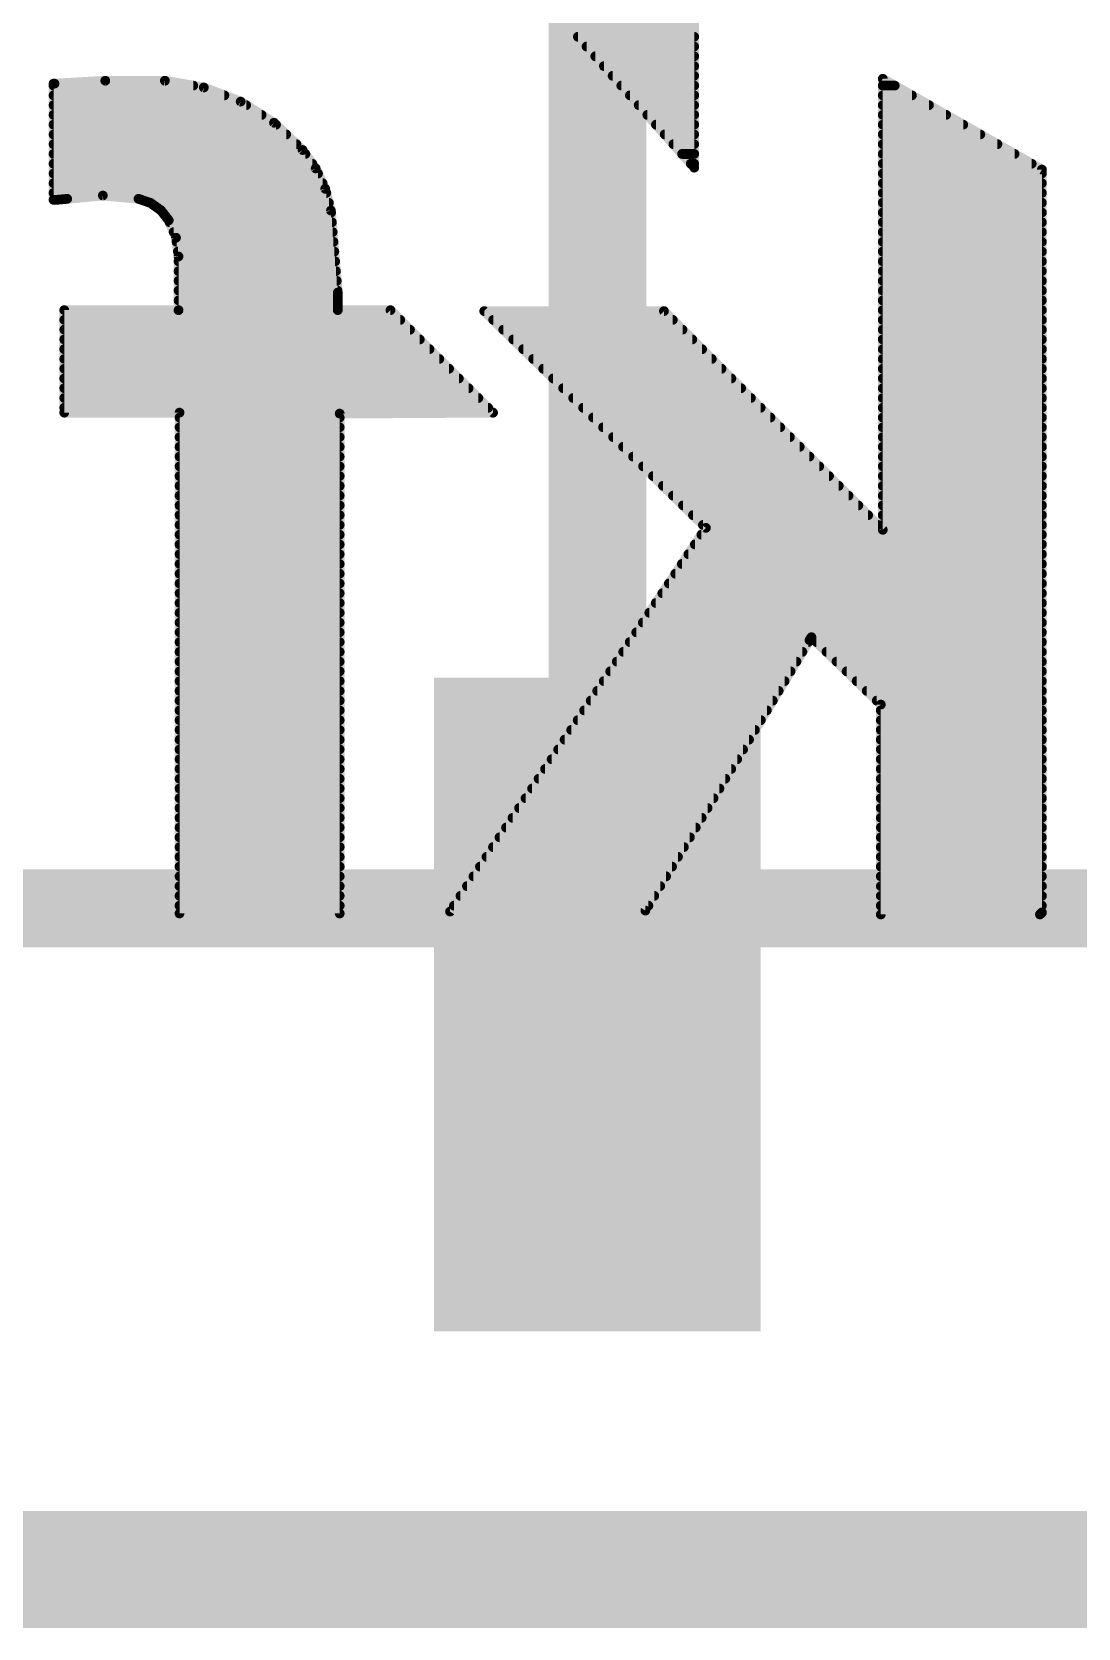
# Model space of a CAD drawing. Extents: x -1.3 to 34.4, y -29.2 to 28.1.
# Drawn here: x 17.61 to 20.33, y -0.152 to 4.001 of the extents above; entities that cross this region are included whole.
import ezdxf

# ---------------------------------------------------------------- set-up
doc = ezdxf.new("R2010")
doc.units = 0
for name, color, linetype in [('1', 12, 'CONTINUOUS'), ('16', 132, 'CONTINUOUS'), ('20', 53, 'CONTINUOUS'), ('22', 40, 'CONTINUOUS'), ('51', 53, 'CONTINUOUS')]:
    doc.layers.add(name, color=color, linetype=linetype)

# ---------------------------------------------------------------- blocks, each defined once
blk = doc.blocks.new('RECT')
blk.add_solid([(-0.5, -0.5), (0.5, -0.5), (-0.5, 0.5), (0.5, 0.5)])

msp = doc.modelspace()

# ---------------------------------------------------------------- linework, layer by layer
at = {"layer": '1'}
for points, const_width in [([(19.08, 5.11), (19.08, 1.47)], 0.254), ([(27.94, 0), (0, 0)], 0.3048)]:
    msp.add_lwpolyline(points, dxfattribs=dict(at, const_width=const_width))
at = {"layer": '1', "const_width": 0.127}
msp.add_lwpolyline([(19.0165, 1.47, 1), (19.1435, 1.47)], format="xyb", dxfattribs=at)
at = {"layer": '16', "const_width": 0.3048}
msp.add_lwpolyline([(27.94, 0), (0, 0)], dxfattribs=at)
at = {"layer": '20', "const_width": 0.2032}
msp.add_lwpolyline([(0, 0), (34.29, 0)], dxfattribs=at)
at = {"layer": '22', "const_width": 0.0254}
for points in [[(19.3319, 5.1638), (19.3319, 3.6474)], [(19.3319, 3.6474), (18.8443, 4.1961)], [(19.0068, 4.0132), (19.3319, 4.0132)], [(19.0294, 3.9878), (19.3319, 3.9878)], [(19.052, 3.9624), (19.3319, 3.9624)], [(19.0746, 3.937), (19.3319, 3.937)], [(19.0971, 3.9116), (19.3319, 3.9116)], [(17.6682, 3.8659), (17.6657, 3.8659)], [(17.6657, 3.8659), (17.6657, 3.5636)], [(17.6657, 3.8608), (18.029, 3.8608)], [(17.8003, 3.8735), (17.6682, 3.8659)], [(17.9553, 3.8735), (17.8003, 3.8735)], [(18.0565, 3.8561), (17.9553, 3.8735)], [(18.1524, 3.8191), (18.0565, 3.8561)], [(19.1197, 3.8862), (19.3319, 3.8862)], [(19.1423, 3.8608), (19.3319, 3.8608)], [(20.2362, 3.6424), (19.8222, 3.8786)], [(19.8222, 3.8786), (19.8222, 2.7051)], [(19.8222, 3.8608), (19.8534, 3.8608)], [(17.6657, 3.8354), (18.1101, 3.8354)], [(17.6657, 3.81), (18.1668, 3.81)], [(18.2391, 3.7641), (18.1524, 3.8191)], [(19.1648, 3.8354), (19.3319, 3.8354)], [(19.1874, 3.81), (19.3319, 3.81)], [(19.8222, 3.8354), (19.8979, 3.8354)], [(19.8222, 3.81), (19.9424, 3.81)], [(17.6657, 3.7846), (18.2068, 3.7846)], [(19.21, 3.7846), (19.3319, 3.7846)], [(19.8222, 3.7846), (19.987, 3.7846)], [(17.6657, 3.7592), (18.2443, 3.7592)], [(17.6657, 3.7338), (18.2709, 3.7338)], [(18.3134, 3.6932), (18.2391, 3.7641)], [(19.2325, 3.7592), (19.3319, 3.7592)], [(19.2551, 3.7338), (19.3319, 3.7338)], [(19.8222, 3.7592), (20.0315, 3.7592)], [(19.8222, 3.7338), (20.076, 3.7338)], [(17.6657, 3.7084), (18.2975, 3.7084)], [(18.3474, 3.6455), (18.3134, 3.6932)], [(19.2777, 3.7084), (19.3319, 3.7084)], [(19.8222, 3.7084), (20.1205, 3.7084)], [(17.6657, 3.683), (18.3207, 3.683)], [(17.6657, 3.6576), (18.3388, 3.6576)], [(18.3723, 3.5924), (18.3474, 3.6455)], [(19.3003, 3.683), (19.3319, 3.683)], [(19.3228, 3.6576), (19.3319, 3.6576)], [(19.8222, 3.683), (20.165, 3.683)], [(19.8222, 3.6576), (20.2096, 3.6576)], [(20.2362, 1.7094), (20.2362, 3.6424)], [(17.6657, 3.6322), (18.3536, 3.6322)], [(17.6657, 3.6068), (18.3655, 3.6068)], [(19.8222, 3.6322), (20.2362, 3.6322)], [(19.8222, 3.6068), (20.2362, 3.6068)], [(17.6657, 3.5814), (18.3751, 3.5814)], [(17.6657, 3.5636), (17.6733, 3.5636)], [(17.6733, 3.5636), (17.7013, 3.5662)], [(17.7013, 3.5662), (17.794, 3.5748)], [(17.794, 3.5748), (17.8867, 3.5662)], [(17.8867, 3.5662), (17.918, 3.5555)], [(18.3871, 3.5357), (18.3723, 3.5924)], [(19.8222, 3.5814), (20.2362, 3.5814)], [(17.9165, 3.556), (18.3818, 3.556)], [(17.918, 3.5555), (17.945, 3.5363)], [(17.945, 3.5363), (17.9654, 3.5103)], [(17.9495, 3.5306), (18.3875, 3.5306)], [(18.4048, 3.3223), (18.3871, 3.5357)], [(19.8222, 3.556), (20.2362, 3.556)], [(19.8222, 3.5306), (20.2362, 3.5306)], [(17.9654, 3.5103), (17.9842, 3.4649)], [(17.9675, 3.5052), (18.3896, 3.5052)], [(17.978, 3.4798), (18.3917, 3.4798)], [(19.8222, 3.5052), (20.2362, 3.5052)], [(19.8222, 3.4798), (20.2362, 3.4798)], [(17.9842, 3.4649), (17.9908, 3.4163)], [(17.9856, 3.4544), (18.3938, 3.4544)], [(19.8222, 3.4544), (20.2362, 3.4544)], [(17.9891, 3.429), (18.3959, 3.429)], [(17.9908, 3.4163), (17.9908, 3.2766)], [(17.9908, 3.4036), (18.3981, 3.4036)], [(19.8222, 3.429), (20.2362, 3.429)], [(19.8222, 3.4036), (20.2362, 3.4036)], [(17.9908, 3.3782), (18.4002, 3.3782)], [(17.9908, 3.3528), (18.4023, 3.3528)], [(19.8222, 3.3782), (20.2362, 3.3782)], [(19.8222, 3.3528), (20.2362, 3.3528)], [(17.9908, 3.3274), (18.4044, 3.3274)], [(18.4048, 3.2766), (18.4048, 3.3223)], [(19.8222, 3.3274), (20.2362, 3.3274)], [(17.9908, 3.2766), (17.6936, 3.2766)], [(17.6936, 3.2766), (17.6936, 3.0099)], [(17.9908, 3.302), (18.4048, 3.302)], [(17.9908, 3.2766), (18.4048, 3.2766)], [(18.542, 3.2766), (18.4048, 3.2766)], [(18.8087, 3.0099), (18.542, 3.2766)], [(19.2532, 3.2741), (18.7858, 3.2741)], [(18.7858, 3.2741), (19.3624, 2.7102)], [(19.8222, 2.7051), (19.2532, 3.2741)], [(19.8222, 3.302), (20.2362, 3.302)], [(19.8222, 3.2766), (20.2362, 3.2766)], [(17.6936, 3.2512), (18.5674, 3.2512)], [(18.8092, 3.2512), (19.2761, 3.2512)], [(19.8222, 3.2512), (20.2362, 3.2512)], [(17.6936, 3.2258), (18.5928, 3.2258)], [(17.6936, 3.2004), (18.6182, 3.2004)], [(18.8352, 3.2258), (19.3015, 3.2258)], [(18.8612, 3.2004), (19.3269, 3.2004)], [(19.8222, 3.2258), (20.2362, 3.2258)], [(19.8222, 3.2004), (20.2362, 3.2004)], [(17.6936, 3.175), (18.6436, 3.175)], [(17.6936, 3.1496), (18.669, 3.1496)], [(18.8871, 3.175), (19.3523, 3.175)], [(18.9131, 3.1496), (19.3777, 3.1496)], [(19.8222, 3.175), (20.2362, 3.175)], [(19.8222, 3.1496), (20.2362, 3.1496)], [(17.6936, 3.1242), (18.6944, 3.1242)], [(18.9391, 3.1242), (19.4031, 3.1242)], [(19.8222, 3.1242), (20.2362, 3.1242)], [(17.6936, 3.0988), (18.7198, 3.0988)], [(17.6936, 3.0734), (18.7452, 3.0734)], [(18.965, 3.0988), (19.4285, 3.0988)], [(18.991, 3.0734), (19.4539, 3.0734)], [(19.8222, 3.0988), (20.2362, 3.0988)], [(19.8222, 3.0734), (20.2362, 3.0734)], [(17.6936, 3.048), (18.7706, 3.048)], [(17.6936, 3.0226), (18.796, 3.0226)], [(19.017, 3.048), (19.4793, 3.048)], [(19.043, 3.0226), (19.5047, 3.0226)], [(19.8222, 3.048), (20.2362, 3.048)], [(19.8222, 3.0226), (20.2362, 3.0226)], [(17.6936, 3.0099), (17.9934, 3.0099)], [(17.9934, 3.0099), (17.9934, 1.7069)], [(17.9934, 2.9972), (18.4099, 2.9972)], [(18.4099, 3.0074), (18.8087, 3.0099)], [(18.4099, 1.7069), (18.4099, 3.0074)], [(19.0689, 2.9972), (19.5301, 2.9972)], [(19.8222, 2.9972), (20.2362, 2.9972)], [(17.9934, 2.9718), (18.4099, 2.9718)], [(17.9934, 2.9464), (18.4099, 2.9464)], [(19.0949, 2.9718), (19.5555, 2.9718)], [(19.1209, 2.9464), (19.5809, 2.9464)], [(19.8222, 2.9718), (20.2362, 2.9718)], [(19.8222, 2.9464), (20.2362, 2.9464)], [(17.9934, 2.921), (18.4099, 2.921)], [(17.9934, 2.8956), (18.4099, 2.8956)], [(19.1469, 2.921), (19.6063, 2.921)], [(19.1728, 2.8956), (19.6317, 2.8956)], [(19.8222, 2.921), (20.2362, 2.921)], [(19.8222, 2.8956), (20.2362, 2.8956)], [(17.9934, 2.8702), (18.4099, 2.8702)], [(19.1988, 2.8702), (19.6571, 2.8702)], [(19.8222, 2.8702), (20.2362, 2.8702)], [(17.9934, 2.8448), (18.4099, 2.8448)], [(17.9934, 2.8194), (18.4099, 2.8194)], [(19.2248, 2.8448), (19.6825, 2.8448)], [(19.2507, 2.8194), (19.7079, 2.8194)], [(19.8222, 2.8448), (20.2362, 2.8448)], [(19.8222, 2.8194), (20.2362, 2.8194)], [(17.9934, 2.794), (18.4099, 2.794)], [(19.2767, 2.794), (19.7333, 2.794)], [(19.8222, 2.794), (20.2362, 2.794)], [(17.9934, 2.7686), (18.4099, 2.7686)], [(17.9934, 2.7432), (18.4099, 2.7432)], [(19.3027, 2.7686), (19.7587, 2.7686)], [(19.3287, 2.7432), (19.7841, 2.7432)], [(19.8222, 2.7686), (20.2362, 2.7686)], [(19.8222, 2.7432), (20.2362, 2.7432)], [(17.9934, 2.7178), (18.4099, 2.7178)], [(17.9934, 2.6924), (18.4099, 2.6924)], [(19.3624, 2.7102), (18.6969, 1.712)], [(19.3505, 2.6924), (20.2362, 2.6924)], [(19.3546, 2.7178), (19.8095, 2.7178)], [(19.8222, 2.7178), (20.2362, 2.7178)], [(17.9934, 2.667), (18.4099, 2.667)], [(19.3336, 2.667), (20.2362, 2.667)], [(17.9934, 2.6416), (18.4099, 2.6416)], [(17.9934, 2.6162), (18.4099, 2.6162)], [(19.2997, 2.6162), (20.2362, 2.6162)], [(19.3167, 2.6416), (20.2362, 2.6416)], [(17.9934, 2.5908), (18.4099, 2.5908)], [(17.9934, 2.5654), (18.4099, 2.5654)], [(19.2659, 2.5654), (20.2362, 2.5654)], [(19.2828, 2.5908), (20.2362, 2.5908)], [(17.9934, 2.54), (18.4099, 2.54)], [(19.2489, 2.54), (20.2362, 2.54)], [(17.9934, 2.5146), (18.4099, 2.5146)], [(17.9934, 2.4892), (18.4099, 2.4892)], [(19.2151, 2.4892), (20.2362, 2.4892)], [(19.232, 2.5146), (20.2362, 2.5146)], [(17.9934, 2.4638), (18.4099, 2.4638)], [(17.9934, 2.4384), (18.4099, 2.4384)], [(19.1812, 2.4384), (20.2362, 2.4384)], [(19.1981, 2.4638), (20.2362, 2.4638)], [(17.9934, 2.413), (18.4099, 2.413)], [(19.1643, 2.413), (19.6286, 2.413)], [(19.2049, 1.7145), (19.6317, 2.4181)], [(19.6317, 2.4181), (19.6367, 2.4257)], [(19.6367, 2.4257), (19.8171, 2.2504)], [(19.6498, 2.413), (20.2362, 2.413)], [(17.9934, 2.3876), (18.4099, 2.3876)], [(17.9934, 2.3622), (18.4099, 2.3622)], [(19.1304, 2.3622), (19.5978, 2.3622)], [(19.1473, 2.3876), (19.6132, 2.3876)], [(19.6759, 2.3876), (20.2362, 2.3876)], [(19.702, 2.3622), (20.2362, 2.3622)], [(17.9934, 2.3368), (18.4099, 2.3368)], [(19.1135, 2.3368), (19.5824, 2.3368)], [(19.7282, 2.3368), (20.2362, 2.3368)], [(17.9934, 2.3114), (18.4099, 2.3114)], [(17.9934, 2.286), (18.4099, 2.286)], [(19.0796, 2.286), (19.5516, 2.286)], [(19.0965, 2.3114), (19.567, 2.3114)], [(19.7543, 2.3114), (20.2362, 2.3114)], [(19.7805, 2.286), (20.2362, 2.286)], [(17.9934, 2.2606), (18.4099, 2.2606)], [(17.9934, 2.2352), (18.4099, 2.2352)], [(19.0457, 2.2352), (19.5208, 2.2352)], [(19.0627, 2.2606), (19.5362, 2.2606)], [(19.8066, 2.2606), (20.2362, 2.2606)], [(19.8171, 2.2504), (19.8171, 1.7043)], [(19.8171, 2.2352), (20.2362, 2.2352)], [(17.9934, 2.2098), (18.4099, 2.2098)], [(19.0288, 2.2098), (19.5053, 2.2098)], [(19.8171, 2.2098), (20.2362, 2.2098)], [(17.9934, 2.1844), (18.4099, 2.1844)], [(17.9934, 2.159), (18.4099, 2.159)], [(18.9949, 2.159), (19.4745, 2.159)], [(19.0119, 2.1844), (19.4899, 2.1844)], [(19.8171, 2.1844), (20.2362, 2.1844)], [(19.8171, 2.159), (20.2362, 2.159)], [(17.9934, 2.1336), (18.4099, 2.1336)], [(17.9934, 2.1082), (18.4099, 2.1082)], [(18.961, 2.1082), (19.4437, 2.1082)], [(18.978, 2.1336), (19.4591, 2.1336)], [(19.8171, 2.1336), (20.2362, 2.1336)], [(19.8171, 2.1082), (20.2362, 2.1082)], [(17.9934, 2.0828), (18.4099, 2.0828)], [(18.9441, 2.0828), (19.4283, 2.0828)], [(19.8171, 2.0828), (20.2362, 2.0828)], [(17.9934, 2.0574), (18.4099, 2.0574)], [(17.9934, 2.032), (18.4099, 2.032)], [(18.9102, 2.032), (19.3975, 2.032)], [(18.9272, 2.0574), (19.4129, 2.0574)], [(19.8171, 2.0574), (20.2362, 2.0574)], [(19.8171, 2.032), (20.2362, 2.032)], [(17.9934, 2.0066), (18.4099, 2.0066)], [(17.9934, 1.9812), (18.4099, 1.9812)], [(18.8764, 1.9812), (19.3667, 1.9812)], [(18.8933, 2.0066), (19.3821, 2.0066)], [(19.8171, 2.0066), (20.2362, 2.0066)], [(19.8171, 1.9812), (20.2362, 1.9812)], [(17.9934, 1.9558), (18.4099, 1.9558)], [(18.8594, 1.9558), (19.3513, 1.9558)], [(19.8171, 1.9558), (20.2362, 1.9558)], [(17.9934, 1.9304), (18.4099, 1.9304)], [(17.9934, 1.905), (18.4099, 1.905)], [(18.8256, 1.905), (19.3205, 1.905)], [(18.8425, 1.9304), (19.3359, 1.9304)], [(19.8171, 1.9304), (20.2362, 1.9304)], [(19.8171, 1.905), (20.2362, 1.905)], [(17.9934, 1.8796), (18.4099, 1.8796)], [(18.8086, 1.8796), (19.305, 1.8796)], [(19.8171, 1.8796), (20.2362, 1.8796)], [(17.9934, 1.8542), (18.4099, 1.8542)], [(17.9934, 1.8288), (18.4099, 1.8288)], [(18.7748, 1.8288), (19.2742, 1.8288)], [(18.7917, 1.8542), (19.2896, 1.8542)], [(19.8171, 1.8542), (20.2362, 1.8542)], [(19.8171, 1.8288), (20.2362, 1.8288)], [(17.9934, 1.8034), (18.4099, 1.8034)], [(17.9934, 1.778), (18.4099, 1.778)], [(18.7409, 1.778), (19.2434, 1.778)], [(18.7578, 1.8034), (19.2588, 1.8034)], [(19.8171, 1.8034), (20.2362, 1.8034)], [(19.8171, 1.778), (20.2362, 1.778)], [(17.9934, 1.7526), (18.4099, 1.7526)], [(18.724, 1.7526), (19.228, 1.7526)], [(19.8171, 1.7526), (20.2362, 1.7526)], [(17.9934, 1.7272), (18.4099, 1.7272)], [(17.9934, 1.7069), (18.4099, 1.7069)], [(18.6969, 1.712), (19.2049, 1.7145)], [(18.707, 1.7272), (19.2126, 1.7272)], [(19.8171, 1.7272), (20.2362, 1.7272)], [(19.8171, 1.7043), (20.2311, 1.7043)], [(20.2311, 1.7043), (20.2362, 1.7094)]]:
    msp.add_lwpolyline(points, dxfattribs=at)
at = {"layer": '22', "const_width": 0.0127}
for points in [[(19.0294, 3.9941, 1), (19.0294, 3.9815)], [(19.3319, 3.9815, 1), (19.3319, 3.9941)], [(19.052, 3.9688, 1), (19.052, 3.9561)], [(19.0746, 3.9434, 1), (19.0746, 3.9307)], [(19.3319, 3.9561, 1), (19.3319, 3.9688)], [(19.3319, 3.9307, 1), (19.3319, 3.9434)], [(19.0971, 3.9179, 1), (19.0971, 3.9053)], [(19.3319, 3.9053, 1), (19.3319, 3.9179)], [(17.6657, 3.8723, 1), (17.6657, 3.8596)], [(17.6721, 3.8659, 1), (17.6593, 3.8659)], [(17.6657, 3.8672, 1), (17.6657, 3.8545)], [(17.6678, 3.8722, 1), (17.6686, 3.8596)], [(17.6682, 3.8596, 1), (17.6682, 3.8723)], [(17.8003, 3.8799, 1), (17.8003, 3.8672)], [(17.8007, 3.8672, 1), (17.7999, 3.8798)], [(17.9564, 3.8798, 1), (17.9542, 3.8672)], [(17.9553, 3.8672, 1), (17.9553, 3.8799)], [(18.029, 3.8545, 1), (18.029, 3.8672)], [(18.0588, 3.862, 1), (18.0542, 3.8501)], [(18.0554, 3.8498, 1), (18.0576, 3.8623)], [(19.1197, 3.8925, 1), (19.1197, 3.8799)], [(19.1423, 3.8672, 1), (19.1423, 3.8545)], [(19.3319, 3.8799, 1), (19.3319, 3.8925)], [(19.3319, 3.8545, 1), (19.3319, 3.8672)], [(19.8253, 3.8841, 1), (19.8191, 3.8731)], [(19.8286, 3.8786, 1), (19.8159, 3.8786)], [(19.8222, 3.8672, 1), (19.8222, 3.8545)], [(19.8534, 3.8545, 1), (19.8534, 3.8672)], [(17.6657, 3.8418, 1), (17.6657, 3.8291)], [(17.6657, 3.8163, 1), (17.6657, 3.8037)], [(18.1101, 3.8291, 1), (18.1101, 3.8418)], [(18.1558, 3.8245, 1), (18.149, 3.8138)], [(18.1501, 3.8132, 1), (18.1546, 3.8251)], [(18.1668, 3.8037, 1), (18.1668, 3.8163)], [(19.1648, 3.8418, 1), (19.1648, 3.8291)], [(19.1874, 3.8163, 1), (19.1874, 3.8037)], [(19.3319, 3.8291, 1), (19.3319, 3.8418)], [(19.3319, 3.8037, 1), (19.3319, 3.8163)], [(19.8222, 3.8418, 1), (19.8222, 3.8291)], [(19.8222, 3.8163, 1), (19.8222, 3.8037)], [(19.8979, 3.8291, 1), (19.8979, 3.8418)], [(19.9424, 3.8037, 1), (19.9424, 3.8163)], [(17.6657, 3.791, 1), (17.6657, 3.7783)], [(18.2068, 3.7783, 1), (18.2068, 3.791)], [(19.21, 3.791, 1), (19.21, 3.7783)], [(19.3319, 3.7783, 1), (19.3319, 3.791)], [(19.8222, 3.791, 1), (19.8222, 3.7783)], [(19.987, 3.7783, 1), (19.987, 3.791)], [(17.6657, 3.7656, 1), (17.6657, 3.7529)], [(17.6657, 3.7401, 1), (17.6657, 3.7275)], [(18.2435, 3.7687, 1), (18.2347, 3.7595)], [(18.2357, 3.7588, 1), (18.2425, 3.7695)], [(18.2443, 3.7529, 1), (18.2443, 3.7656)], [(18.2709, 3.7275, 1), (18.2709, 3.7401)], [(19.2325, 3.7656, 1), (19.2325, 3.7529)], [(19.2551, 3.7401, 1), (19.2551, 3.7275)], [(19.3319, 3.7529, 1), (19.3319, 3.7656)], [(19.3319, 3.7275, 1), (19.3319, 3.7401)], [(19.8222, 3.7656, 1), (19.8222, 3.7529)], [(19.8222, 3.7401, 1), (19.8222, 3.7275)], [(20.0315, 3.7529, 1), (20.0315, 3.7656)], [(20.076, 3.7275, 1), (20.076, 3.7401)], [(17.6657, 3.7147, 1), (17.6657, 3.7021)], [(18.2975, 3.7021, 1), (18.2975, 3.7147)], [(18.3186, 3.6969, 1), (18.3082, 3.6895)], [(18.309, 3.6886, 1), (18.3178, 3.6978)], [(19.2777, 3.7147, 1), (19.2777, 3.7021)], [(19.3319, 3.7021, 1), (19.3319, 3.7147)], [(19.8222, 3.7147, 1), (19.8222, 3.7021)], [(20.1205, 3.7021, 1), (20.1205, 3.7147)], [(17.6657, 3.6894, 1), (17.6657, 3.6767)], [(17.6657, 3.6639, 1), (17.6657, 3.6513)], [(18.3207, 3.6767, 1), (18.3207, 3.6894)], [(18.3388, 3.6513, 1), (18.3388, 3.6639)], [(18.3532, 3.6482, 1), (18.3417, 3.6428)], [(18.3422, 3.6418, 1), (18.3526, 3.6492)], [(19.3003, 3.6894, 1), (19.3003, 3.6767)], [(19.3228, 3.6639, 1), (19.3228, 3.6513)], [(19.3272, 3.6432, 1), (19.3366, 3.6516)], [(19.3319, 3.6767, 1), (19.3319, 3.6894)], [(19.3319, 3.6513, 1), (19.3319, 3.6639)], [(19.8222, 3.6894, 1), (19.8222, 3.6767)], [(19.8222, 3.6639, 1), (19.8222, 3.6513)], [(20.165, 3.6767, 1), (20.165, 3.6894)], [(20.2096, 3.6513, 1), (20.2096, 3.6639)], [(20.2426, 3.6424, 1), (20.2298, 3.6424)], [(17.6657, 3.6132, 1), (17.6657, 3.6005)], [(17.6657, 3.6385, 1), (17.6657, 3.6259)], [(18.3536, 3.6259, 1), (18.3536, 3.6385)], [(18.3655, 3.6005, 1), (18.3655, 3.6132)], [(19.3255, 3.6474, 1), (19.3383, 3.6474)], [(19.8222, 3.6385, 1), (19.8222, 3.6259)], [(19.8222, 3.6132, 1), (19.8222, 3.6005)], [(20.2331, 3.6369, 1), (20.2393, 3.6479)], [(20.2362, 3.6259, 1), (20.2362, 3.6385)], [(20.2362, 3.6005, 1), (20.2362, 3.6132)], [(17.6657, 3.5878, 1), (17.6657, 3.5751)], [(17.6657, 3.5699, 1), (17.6657, 3.5573)], [(17.6727, 3.5699, 1), (17.6739, 3.5573)], [(17.6733, 3.5573, 1), (17.6733, 3.5699)], [(17.7007, 3.5725, 1), (17.7019, 3.5599)], [(17.7019, 3.5599, 1), (17.7007, 3.5725)], [(17.7946, 3.5811, 1), (17.7934, 3.5685)], [(17.7946, 3.5685, 1), (17.7934, 3.5811)], [(17.8888, 3.5722, 1), (17.8846, 3.5602)], [(17.8861, 3.5599, 1), (17.8873, 3.5725)], [(18.3784, 3.594, 1), (18.3661, 3.5908)], [(18.3665, 3.5897, 1), (18.378, 3.5951)], [(18.3751, 3.5751, 1), (18.3751, 3.5878)], [(19.8222, 3.5878, 1), (19.8222, 3.5751)], [(20.2362, 3.5751, 1), (20.2362, 3.5878)], [(17.6593, 3.5636, 1), (17.6721, 3.5636)], [(17.9165, 3.5623, 1), (17.9165, 3.5497)], [(17.9217, 3.5607, 1), (17.9143, 3.5503)], [(17.916, 3.5495, 1), (17.9201, 3.5615)], [(17.95, 3.5403, 1), (17.94, 3.5324)], [(17.9413, 3.5312, 1), (17.9487, 3.5415)], [(17.9495, 3.537, 1), (17.9495, 3.5243)], [(18.3934, 3.5362, 1), (18.3808, 3.5352)], [(18.381, 3.5341, 1), (18.3932, 3.5373)], [(18.3818, 3.5497, 1), (18.3818, 3.5623)], [(18.3875, 3.5243, 1), (18.3875, 3.537)], [(19.8222, 3.5623, 1), (19.8222, 3.5497)], [(19.8222, 3.537, 1), (19.8222, 3.5243)], [(20.2362, 3.5497, 1), (20.2362, 3.5623)], [(20.2362, 3.5243, 1), (20.2362, 3.537)], [(17.9713, 3.5127, 1), (17.9595, 3.5079)], [(17.9604, 3.5064, 1), (17.9704, 3.5142)], [(17.9675, 3.5116, 1), (17.9675, 3.4989)], [(17.978, 3.4861, 1), (17.978, 3.4735)], [(18.3896, 3.4989, 1), (18.3896, 3.5116)], [(18.3917, 3.4735, 1), (18.3917, 3.4861)], [(19.8222, 3.5116, 1), (19.8222, 3.4989)], [(19.8222, 3.4861, 1), (19.8222, 3.4735)], [(20.2362, 3.4989, 1), (20.2362, 3.5116)], [(20.2362, 3.4735, 1), (20.2362, 3.4861)], [(17.9905, 3.4658, 1), (17.9779, 3.4641)], [(17.9783, 3.4625, 1), (17.99, 3.4674)], [(17.9856, 3.4607, 1), (17.9856, 3.4481)], [(18.3938, 3.4481, 1), (18.3938, 3.4607)], [(19.8222, 3.4607, 1), (19.8222, 3.4481)], [(20.2362, 3.4481, 1), (20.2362, 3.4607)], [(17.9891, 3.4354, 1), (17.9891, 3.4227)], [(17.9972, 3.4163, 1), (17.9844, 3.4163)], [(17.9845, 3.4154, 1), (17.9971, 3.4172)], [(17.9908, 3.4099, 1), (17.9908, 3.3973)], [(18.3959, 3.4227, 1), (18.3959, 3.4354)], [(18.3981, 3.3973, 1), (18.3981, 3.4099)], [(19.8222, 3.4354, 1), (19.8222, 3.4227)], [(19.8222, 3.4099, 1), (19.8222, 3.3973)], [(20.2362, 3.4227, 1), (20.2362, 3.4354)], [(20.2362, 3.3973, 1), (20.2362, 3.4099)], [(17.9908, 3.3845, 1), (17.9908, 3.3719)], [(17.9908, 3.3592, 1), (17.9908, 3.3465)], [(18.4002, 3.3719, 1), (18.4002, 3.3845)], [(18.4023, 3.3465, 1), (18.4023, 3.3592)], [(19.8222, 3.3845, 1), (19.8222, 3.3719)], [(19.8222, 3.3592, 1), (19.8222, 3.3465)], [(20.2362, 3.3719, 1), (20.2362, 3.3845)], [(20.2362, 3.3465, 1), (20.2362, 3.3592)], [(17.9908, 3.3338, 1), (17.9908, 3.3211)], [(18.4112, 3.3223, 1), (18.3985, 3.3223)], [(18.3985, 3.3218, 1), (18.4111, 3.3228)], [(18.4044, 3.3211, 1), (18.4044, 3.3338)], [(19.8222, 3.3338, 1), (19.8222, 3.3211)], [(20.2362, 3.3211, 1), (20.2362, 3.3338)], [(17.7, 3.2766, 1), (17.6872, 3.2766)], [(17.6936, 3.283, 1), (17.6936, 3.2703)], [(17.9844, 3.2766, 1), (17.9972, 3.2766)], [(17.9908, 3.3083, 1), (17.9908, 3.2957)], [(17.9908, 3.283, 1), (17.9908, 3.2703)], [(17.9908, 3.2703, 1), (17.9908, 3.283)], [(18.4048, 3.283, 1), (18.4048, 3.2703)], [(18.3985, 3.2766, 1), (18.4112, 3.2766)], [(18.4048, 3.2957, 1), (18.4048, 3.3083)], [(18.4048, 3.2703, 1), (18.4048, 3.283)], [(18.5465, 3.2811, 1), (18.5375, 3.2721)], [(18.542, 3.2703, 1), (18.542, 3.283)], [(18.7858, 3.2805, 1), (18.7858, 3.2678)], [(18.7902, 3.2786, 1), (18.7814, 3.2696)], [(19.2577, 3.2786, 1), (19.2487, 3.2696)], [(19.2532, 3.2678, 1), (19.2532, 3.2805)], [(19.8222, 3.3083, 1), (19.8222, 3.2957)], [(19.8222, 3.283, 1), (19.8222, 3.2703)], [(20.2362, 3.2957, 1), (20.2362, 3.3083)], [(20.2362, 3.2703, 1), (20.2362, 3.283)], [(17.6936, 3.2576, 1), (17.6936, 3.2449)], [(18.5674, 3.2449, 1), (18.5674, 3.2576)], [(18.8092, 3.2576, 1), (18.8092, 3.2449)], [(19.2761, 3.2449, 1), (19.2761, 3.2576)], [(19.8222, 3.2576, 1), (19.8222, 3.2449)], [(20.2362, 3.2449, 1), (20.2362, 3.2576)], [(17.6936, 3.2321, 1), (17.6936, 3.2195)], [(17.6936, 3.2067, 1), (17.6936, 3.1941)], [(18.5928, 3.2195, 1), (18.5928, 3.2321)], [(18.6182, 3.1941, 1), (18.6182, 3.2067)], [(18.8352, 3.2321, 1), (18.8352, 3.2195)], [(18.8612, 3.2067, 1), (18.8612, 3.1941)], [(19.3015, 3.2195, 1), (19.3015, 3.2321)], [(19.3269, 3.1941, 1), (19.3269, 3.2067)], [(19.8222, 3.2321, 1), (19.8222, 3.2195)], [(19.8222, 3.2067, 1), (19.8222, 3.1941)], [(20.2362, 3.2195, 1), (20.2362, 3.2321)], [(20.2362, 3.1941, 1), (20.2362, 3.2067)], [(17.6936, 3.1814, 1), (17.6936, 3.1687)], [(17.6936, 3.1559, 1), (17.6936, 3.1433)], [(18.6436, 3.1687, 1), (18.6436, 3.1814)], [(18.669, 3.1433, 1), (18.669, 3.1559)], [(18.8871, 3.1814, 1), (18.8871, 3.1687)], [(18.9131, 3.1559, 1), (18.9131, 3.1433)], [(19.3523, 3.1687, 1), (19.3523, 3.1814)], [(19.3777, 3.1433, 1), (19.3777, 3.1559)], [(19.8222, 3.1814, 1), (19.8222, 3.1687)], [(19.8222, 3.1559, 1), (19.8222, 3.1433)], [(20.2362, 3.1687, 1), (20.2362, 3.1814)], [(20.2362, 3.1433, 1), (20.2362, 3.1559)], [(17.6936, 3.1305, 1), (17.6936, 3.1179)], [(18.6944, 3.1179, 1), (18.6944, 3.1305)], [(18.9391, 3.1305, 1), (18.9391, 3.1179)], [(19.4031, 3.1179, 1), (19.4031, 3.1305)], [(19.8222, 3.1305, 1), (19.8222, 3.1179)], [(20.2362, 3.1179, 1), (20.2362, 3.1305)], [(17.6936, 3.1052, 1), (17.6936, 3.0925)], [(17.6936, 3.0798, 1), (17.6936, 3.0671)], [(18.7198, 3.0925, 1), (18.7198, 3.1052)], [(18.7452, 3.0671, 1), (18.7452, 3.0798)], [(18.965, 3.1052, 1), (18.965, 3.0925)], [(18.991, 3.0798, 1), (18.991, 3.0671)], [(19.4285, 3.0925, 1), (19.4285, 3.1052)], [(19.4539, 3.0671, 1), (19.4539, 3.0798)], [(19.8222, 3.1052, 1), (19.8222, 3.0925)], [(19.8222, 3.0798, 1), (19.8222, 3.0671)], [(20.2362, 3.0925, 1), (20.2362, 3.1052)], [(20.2362, 3.0671, 1), (20.2362, 3.0798)], [(17.6936, 3.0543, 1), (17.6936, 3.0417)], [(17.6936, 3.029, 1), (17.6936, 3.0163)], [(18.7706, 3.0417, 1), (18.7706, 3.0543)], [(18.796, 3.0163, 1), (18.796, 3.029)], [(19.017, 3.0543, 1), (19.017, 3.0417)], [(19.043, 3.029, 1), (19.043, 3.0163)], [(19.4793, 3.0417, 1), (19.4793, 3.0543)], [(19.5047, 3.0163, 1), (19.5047, 3.029)], [(19.8222, 3.0543, 1), (19.8222, 3.0417)], [(19.8222, 3.029, 1), (19.8222, 3.0163)], [(20.2362, 3.0417, 1), (20.2362, 3.0543)], [(20.2362, 3.0163, 1), (20.2362, 3.029)], [(17.6872, 3.0099, 1), (17.7, 3.0099)], [(17.6936, 3.0162, 1), (17.6936, 3.0036)], [(17.9998, 3.0099, 1), (17.987, 3.0099)], [(17.9934, 3.0036, 1), (17.9934, 2.9909)], [(17.9934, 3.0036, 1), (17.9934, 3.0162)], [(18.4163, 3.0074, 1), (18.4035, 3.0074)], [(18.4099, 3.0137, 1), (18.4099, 3.0011)], [(18.4099, 2.9909, 1), (18.4099, 3.0036)], [(18.8042, 3.0054, 1), (18.8132, 3.0144)], [(18.8087, 3.0036, 1), (18.8087, 3.0162)], [(19.0689, 3.0036, 1), (19.0689, 2.9909)], [(19.5301, 2.9909, 1), (19.5301, 3.0036)], [(19.8222, 3.0036, 1), (19.8222, 2.9909)], [(20.2362, 2.9909, 1), (20.2362, 3.0036)], [(17.9934, 2.9781, 1), (17.9934, 2.9655)], [(17.9934, 2.9527, 1), (17.9934, 2.9401)], [(18.4099, 2.9655, 1), (18.4099, 2.9781)], [(18.4099, 2.9401, 1), (18.4099, 2.9527)], [(19.0949, 2.9781, 1), (19.0949, 2.9655)], [(19.1209, 2.9527, 1), (19.1209, 2.9401)], [(19.5555, 2.9655, 1), (19.5555, 2.9781)], [(19.5809, 2.9401, 1), (19.5809, 2.9527)], [(19.8222, 2.9781, 1), (19.8222, 2.9655)], [(19.8222, 2.9527, 1), (19.8222, 2.9401)], [(20.2362, 2.9655, 1), (20.2362, 2.9781)], [(20.2362, 2.9401, 1), (20.2362, 2.9527)], [(17.9934, 2.9274, 1), (17.9934, 2.9147)], [(17.9934, 2.9019, 1), (17.9934, 2.8893)], [(18.4099, 2.9147, 1), (18.4099, 2.9274)], [(18.4099, 2.8893, 1), (18.4099, 2.9019)], [(19.1469, 2.9274, 1), (19.1469, 2.9147)], [(19.1728, 2.9019, 1), (19.1728, 2.8893)], [(19.6063, 2.9147, 1), (19.6063, 2.9274)], [(19.6317, 2.8893, 1), (19.6317, 2.9019)], [(19.8222, 2.9274, 1), (19.8222, 2.9147)], [(19.8222, 2.9019, 1), (19.8222, 2.8893)], [(20.2362, 2.9147, 1), (20.2362, 2.9274)], [(20.2362, 2.8893, 1), (20.2362, 2.9019)], [(17.9934, 2.8765, 1), (17.9934, 2.8639)], [(18.4099, 2.8639, 1), (18.4099, 2.8765)], [(19.1988, 2.8765, 1), (19.1988, 2.8639)], [(19.6571, 2.8639, 1), (19.6571, 2.8765)], [(19.8222, 2.8765, 1), (19.8222, 2.8639)], [(20.2362, 2.8639, 1), (20.2362, 2.8765)], [(17.9934, 2.8512, 1), (17.9934, 2.8385)], [(17.9934, 2.8258, 1), (17.9934, 2.8131)], [(18.4099, 2.8385, 1), (18.4099, 2.8512)], [(18.4099, 2.8131, 1), (18.4099, 2.8258)], [(19.2248, 2.8512, 1), (19.2248, 2.8385)], [(19.2507, 2.8258, 1), (19.2507, 2.8131)], [(19.6825, 2.8385, 1), (19.6825, 2.8512)], [(19.7079, 2.8131, 1), (19.7079, 2.8258)], [(19.8222, 2.8512, 1), (19.8222, 2.8385)], [(19.8222, 2.8258, 1), (19.8222, 2.8131)], [(20.2362, 2.8385, 1), (20.2362, 2.8512)], [(20.2362, 2.8131, 1), (20.2362, 2.8258)], [(17.9934, 2.8003, 1), (17.9934, 2.7877)], [(18.4099, 2.7877, 1), (18.4099, 2.8003)], [(19.2767, 2.8003, 1), (19.2767, 2.7877)], [(19.7333, 2.7877, 1), (19.7333, 2.8003)], [(19.8222, 2.8003, 1), (19.8222, 2.7877)], [(20.2362, 2.7877, 1), (20.2362, 2.8003)], [(17.9934, 2.775, 1), (17.9934, 2.7623)], [(17.9934, 2.7496, 1), (17.9934, 2.7369)], [(18.4099, 2.7623, 1), (18.4099, 2.775)], [(18.4099, 2.7369, 1), (18.4099, 2.7496)], [(19.3027, 2.775, 1), (19.3027, 2.7623)], [(19.3287, 2.7496, 1), (19.3287, 2.7369)], [(19.7587, 2.7623, 1), (19.7587, 2.775)], [(19.7841, 2.7369, 1), (19.7841, 2.7496)], [(19.8222, 2.775, 1), (19.8222, 2.7623)], [(19.8222, 2.7496, 1), (19.8222, 2.7369)], [(20.2362, 2.7623, 1), (20.2362, 2.775)], [(20.2362, 2.7369, 1), (20.2362, 2.7496)], [(17.9934, 2.7241, 1), (17.9934, 2.7115)], [(17.9934, 2.6987, 1), (17.9934, 2.6861)], [(18.4099, 2.7115, 1), (18.4099, 2.7241)], [(18.4099, 2.6861, 1), (18.4099, 2.6987)], [(19.3505, 2.6987, 1), (19.3505, 2.6861)], [(19.3546, 2.7241, 1), (19.3546, 2.7115)], [(19.3677, 2.7067, 1), (19.3571, 2.7137)], [(19.358, 2.7057, 1), (19.3668, 2.7147)], [(19.8095, 2.7115, 1), (19.8095, 2.7241)], [(19.8222, 2.7241, 1), (19.8222, 2.7115)], [(19.8159, 2.7051, 1), (19.8286, 2.7051)], [(19.8177, 2.7006, 1), (19.8267, 2.7096)], [(20.2362, 2.7115, 1), (20.2362, 2.7241)], [(20.2362, 2.6861, 1), (20.2362, 2.6987)], [(17.9934, 2.6734, 1), (17.9934, 2.6607)], [(18.4099, 2.6607, 1), (18.4099, 2.6734)], [(19.3336, 2.6734, 1), (19.3336, 2.6607)], [(20.2362, 2.6607, 1), (20.2362, 2.6734)], [(17.9934, 2.6479, 1), (17.9934, 2.6353)], [(17.9934, 2.6225, 1), (17.9934, 2.6099)], [(18.4099, 2.6353, 1), (18.4099, 2.6479)], [(18.4099, 2.6099, 1), (18.4099, 2.6225)], [(19.2997, 2.6225, 1), (19.2997, 2.6099)], [(19.3167, 2.6479, 1), (19.3167, 2.6353)], [(20.2362, 2.6353, 1), (20.2362, 2.6479)], [(20.2362, 2.6099, 1), (20.2362, 2.6225)], [(17.9934, 2.5972, 1), (17.9934, 2.5845)], [(17.9934, 2.5717, 1), (17.9934, 2.5591)], [(18.4099, 2.5845, 1), (18.4099, 2.5972)], [(18.4099, 2.5591, 1), (18.4099, 2.5717)], [(19.2659, 2.5717, 1), (19.2659, 2.5591)], [(19.2828, 2.5972, 1), (19.2828, 2.5845)], [(20.2362, 2.5845, 1), (20.2362, 2.5972)], [(20.2362, 2.5591, 1), (20.2362, 2.5717)], [(17.9934, 2.5463, 1), (17.9934, 2.5337)], [(18.4099, 2.5337, 1), (18.4099, 2.5463)], [(19.2489, 2.5463, 1), (19.2489, 2.5337)], [(20.2362, 2.5337, 1), (20.2362, 2.5463)], [(17.9934, 2.521, 1), (17.9934, 2.5083)], [(17.9934, 2.4956, 1), (17.9934, 2.4829)], [(18.4099, 2.5083, 1), (18.4099, 2.521)], [(18.4099, 2.4829, 1), (18.4099, 2.4956)], [(19.2151, 2.4956, 1), (19.2151, 2.4829)], [(19.232, 2.521, 1), (19.232, 2.5083)], [(20.2362, 2.5083, 1), (20.2362, 2.521)], [(20.2362, 2.4829, 1), (20.2362, 2.4956)], [(17.9934, 2.4701, 1), (17.9934, 2.4575)], [(17.9934, 2.4447, 1), (17.9934, 2.4321)], [(18.4099, 2.4575, 1), (18.4099, 2.4701)], [(18.4099, 2.4321, 1), (18.4099, 2.4447)], [(19.1812, 2.4447, 1), (19.1812, 2.4321)], [(19.1981, 2.4701, 1), (19.1981, 2.4575)], [(20.2362, 2.4575, 1), (20.2362, 2.4701)], [(20.2362, 2.4321, 1), (20.2362, 2.4447)], [(17.9934, 2.4194, 1), (17.9934, 2.4067)], [(18.4099, 2.4067, 1), (18.4099, 2.4194)], [(19.1643, 2.4194, 1), (19.1643, 2.4067)], [(19.6264, 2.4216, 1), (19.637, 2.4146)], [(19.6371, 2.4148, 1), (19.6263, 2.4214)], [(19.6286, 2.4067, 1), (19.6286, 2.4194)], [(19.6411, 2.4303, 1), (19.6323, 2.4211)], [(19.642, 2.4222, 1), (19.6314, 2.4292)], [(19.6498, 2.4194, 1), (19.6498, 2.4067)], [(20.2362, 2.4067, 1), (20.2362, 2.4194)], [(17.9934, 2.3939, 1), (17.9934, 2.3813)], [(17.9934, 2.3685, 1), (17.9934, 2.3559)], [(18.4099, 2.3813, 1), (18.4099, 2.3939)], [(18.4099, 2.3559, 1), (18.4099, 2.3685)], [(19.1304, 2.3685, 1), (19.1304, 2.3559)], [(19.1473, 2.3939, 1), (19.1473, 2.3813)], [(19.5978, 2.3559, 1), (19.5978, 2.3685)], [(19.6132, 2.3813, 1), (19.6132, 2.3939)], [(19.6759, 2.3939, 1), (19.6759, 2.3813)], [(19.702, 2.3685, 1), (19.702, 2.3559)], [(20.2362, 2.3813, 1), (20.2362, 2.3939)], [(20.2362, 2.3559, 1), (20.2362, 2.3685)], [(17.9934, 2.3432, 1), (17.9934, 2.3305)], [(18.4099, 2.3305, 1), (18.4099, 2.3432)], [(19.1135, 2.3432, 1), (19.1135, 2.3305)], [(19.5824, 2.3305, 1), (19.5824, 2.3432)], [(19.7282, 2.3432, 1), (19.7282, 2.3305)], [(20.2362, 2.3305, 1), (20.2362, 2.3432)], [(17.9934, 2.3177, 1), (17.9934, 2.3051)], [(17.9934, 2.2923, 1), (17.9934, 2.2797)], [(18.4099, 2.3051, 1), (18.4099, 2.3177)], [(18.4099, 2.2797, 1), (18.4099, 2.2923)], [(19.0796, 2.2923, 1), (19.0796, 2.2797)], [(19.0965, 2.3177, 1), (19.0965, 2.3051)], [(19.5516, 2.2797, 1), (19.5516, 2.2923)], [(19.567, 2.3051, 1), (19.567, 2.3177)], [(19.7543, 2.3177, 1), (19.7543, 2.3051)], [(19.7805, 2.2923, 1), (19.7805, 2.2797)], [(20.2362, 2.3051, 1), (20.2362, 2.3177)], [(20.2362, 2.2797, 1), (20.2362, 2.2923)], [(17.9934, 2.267, 1), (17.9934, 2.2543)], [(17.9934, 2.2416, 1), (17.9934, 2.2289)], [(18.4099, 2.2543, 1), (18.4099, 2.267)], [(18.4099, 2.2289, 1), (18.4099, 2.2416)], [(19.0457, 2.2416, 1), (19.0457, 2.2289)], [(19.0627, 2.267, 1), (19.0627, 2.2543)], [(19.5208, 2.2289, 1), (19.5208, 2.2416)], [(19.5362, 2.2543, 1), (19.5362, 2.267)], [(19.8066, 2.267, 1), (19.8066, 2.2543)], [(19.8235, 2.2504, 1), (19.8107, 2.2504)], [(19.8171, 2.2416, 1), (19.8171, 2.2289)], [(19.8127, 2.2458, 1), (19.8215, 2.255)], [(20.2362, 2.2543, 1), (20.2362, 2.267)], [(20.2362, 2.2289, 1), (20.2362, 2.2416)], [(17.9934, 2.2161, 1), (17.9934, 2.2035)], [(18.4099, 2.2035, 1), (18.4099, 2.2161)], [(19.0288, 2.2161, 1), (19.0288, 2.2035)], [(19.5053, 2.2035, 1), (19.5053, 2.2161)], [(19.8171, 2.2161, 1), (19.8171, 2.2035)], [(20.2362, 2.2035, 1), (20.2362, 2.2161)], [(17.9934, 2.1654, 1), (17.9934, 2.1527)], [(17.9934, 2.1907, 1), (17.9934, 2.1781)], [(18.4099, 2.1781, 1), (18.4099, 2.1907)], [(18.4099, 2.1527, 1), (18.4099, 2.1654)], [(18.9949, 2.1654, 1), (18.9949, 2.1527)], [(19.0119, 2.1907, 1), (19.0119, 2.1781)], [(19.4745, 2.1527, 1), (19.4745, 2.1654)], [(19.4899, 2.1781, 1), (19.4899, 2.1907)], [(19.8171, 2.1907, 1), (19.8171, 2.1781)], [(19.8171, 2.1654, 1), (19.8171, 2.1527)], [(20.2362, 2.1781, 1), (20.2362, 2.1907)], [(20.2362, 2.1527, 1), (20.2362, 2.1654)], [(17.9934, 2.1399, 1), (17.9934, 2.1273)], [(17.9934, 2.1145, 1), (17.9934, 2.1019)], [(18.4099, 2.1273, 1), (18.4099, 2.1399)], [(18.4099, 2.1019, 1), (18.4099, 2.1145)], [(18.961, 2.1145, 1), (18.961, 2.1019)], [(18.978, 2.1399, 1), (18.978, 2.1273)], [(19.4437, 2.1019, 1), (19.4437, 2.1145)], [(19.4591, 2.1273, 1), (19.4591, 2.1399)], [(19.8171, 2.1399, 1), (19.8171, 2.1273)], [(19.8171, 2.1145, 1), (19.8171, 2.1019)], [(20.2362, 2.1273, 1), (20.2362, 2.1399)], [(20.2362, 2.1019, 1), (20.2362, 2.1145)], [(17.9934, 2.0892, 1), (17.9934, 2.0765)], [(18.4099, 2.0765, 1), (18.4099, 2.0892)], [(18.9441, 2.0892, 1), (18.9441, 2.0765)], [(19.4283, 2.0765, 1), (19.4283, 2.0892)], [(19.8171, 2.0892, 1), (19.8171, 2.0765)], [(20.2362, 2.0765, 1), (20.2362, 2.0892)], [(17.9934, 2.0637, 1), (17.9934, 2.0511)], [(17.9934, 2.0383, 1), (17.9934, 2.0257)], [(18.4099, 2.0511, 1), (18.4099, 2.0637)], [(18.4099, 2.0257, 1), (18.4099, 2.0383)], [(18.9102, 2.0383, 1), (18.9102, 2.0257)], [(18.9272, 2.0637, 1), (18.9272, 2.0511)], [(19.3975, 2.0257, 1), (19.3975, 2.0383)], [(19.4129, 2.0511, 1), (19.4129, 2.0637)], [(19.8171, 2.0637, 1), (19.8171, 2.0511)], [(19.8171, 2.0383, 1), (19.8171, 2.0257)], [(20.2362, 2.0511, 1), (20.2362, 2.0637)], [(20.2362, 2.0257, 1), (20.2362, 2.0383)], [(17.9934, 2.013, 1), (17.9934, 2.0003)], [(17.9934, 1.9876, 1), (17.9934, 1.9748)], [(18.4099, 2.0003, 1), (18.4099, 2.013)], [(18.4099, 1.9748, 1), (18.4099, 1.9876)], [(18.8764, 1.9876, 1), (18.8764, 1.9748)], [(18.8933, 2.013, 1), (18.8933, 2.0003)], [(19.3667, 1.9748, 1), (19.3667, 1.9876)], [(19.3821, 2.0003, 1), (19.3821, 2.013)], [(19.8171, 1.9876, 1), (19.8171, 1.9748)], [(19.8171, 2.013, 1), (19.8171, 2.0003)], [(20.2362, 2.0003, 1), (20.2362, 2.013)], [(20.2362, 1.9748, 1), (20.2362, 1.9876)], [(17.9934, 1.9622, 1), (17.9934, 1.9494)], [(18.4099, 1.9494, 1), (18.4099, 1.9622)], [(18.8594, 1.9622, 1), (18.8594, 1.9494)], [(19.3513, 1.9494, 1), (19.3513, 1.9622)], [(19.8171, 1.9622, 1), (19.8171, 1.9494)], [(20.2362, 1.9494, 1), (20.2362, 1.9622)], [(17.9934, 1.9368, 1), (17.9934, 1.9241)], [(17.9934, 1.9114, 1), (17.9934, 1.8986)], [(18.4099, 1.9241, 1), (18.4099, 1.9368)], [(18.4099, 1.8986, 1), (18.4099, 1.9114)], [(18.8256, 1.9114, 1), (18.8256, 1.8986)], [(18.8425, 1.9368, 1), (18.8425, 1.9241)], [(19.3205, 1.8986, 1), (19.3205, 1.9114)], [(19.3359, 1.9241, 1), (19.3359, 1.9368)], [(19.8171, 1.9114, 1), (19.8171, 1.8986)], [(19.8171, 1.9368, 1), (19.8171, 1.9241)], [(20.2362, 1.9241, 1), (20.2362, 1.9368)], [(20.2362, 1.8986, 1), (20.2362, 1.9114)], [(17.9934, 1.886, 1), (17.9934, 1.8733)], [(18.4099, 1.8733, 1), (18.4099, 1.886)], [(18.8086, 1.886, 1), (18.8086, 1.8733)], [(19.305, 1.8733, 1), (19.305, 1.886)], [(19.8171, 1.886, 1), (19.8171, 1.8733)], [(20.2362, 1.8733, 1), (20.2362, 1.886)], [(17.9934, 1.8606, 1), (17.9934, 1.8478)], [(17.9934, 1.8352, 1), (17.9934, 1.8224)], [(18.4099, 1.8478, 1), (18.4099, 1.8606)], [(18.4099, 1.8224, 1), (18.4099, 1.8352)], [(18.7748, 1.8352, 1), (18.7748, 1.8224)], [(18.7917, 1.8606, 1), (18.7917, 1.8478)], [(19.2742, 1.8224, 1), (19.2742, 1.8352)], [(19.2896, 1.8478, 1), (19.2896, 1.8606)], [(19.8171, 1.8606, 1), (19.8171, 1.8478)], [(19.8171, 1.8352, 1), (19.8171, 1.8224)], [(20.2362, 1.8478, 1), (20.2362, 1.8606)], [(20.2362, 1.8224, 1), (20.2362, 1.8352)], [(17.9934, 1.8098, 1), (17.9934, 1.7971)], [(17.9934, 1.7844, 1), (17.9934, 1.7716)], [(18.4099, 1.7971, 1), (18.4099, 1.8098)], [(18.4099, 1.7716, 1), (18.4099, 1.7844)], [(18.7409, 1.7844, 1), (18.7409, 1.7716)], [(18.7578, 1.8098, 1), (18.7578, 1.7971)], [(19.2434, 1.7716, 1), (19.2434, 1.7844)], [(19.2588, 1.7971, 1), (19.2588, 1.8098)], [(19.8171, 1.7844, 1), (19.8171, 1.7716)], [(19.8171, 1.8098, 1), (19.8171, 1.7971)], [(20.2362, 1.7971, 1), (20.2362, 1.8098)], [(20.2362, 1.7716, 1), (20.2362, 1.7844)], [(17.9934, 1.759, 1), (17.9934, 1.7463)], [(18.4099, 1.7463, 1), (18.4099, 1.759)], [(18.724, 1.759, 1), (18.724, 1.7463)], [(19.228, 1.7463, 1), (19.228, 1.759)], [(19.8171, 1.759, 1), (19.8171, 1.7463)], [(20.2362, 1.7463, 1), (20.2362, 1.759)], [(17.9934, 1.7336, 1), (17.9934, 1.7208)], [(17.9934, 1.7133, 1), (17.9934, 1.7006)], [(17.987, 1.7069, 1), (17.9998, 1.7069)], [(18.4035, 1.7069, 1), (18.4163, 1.7069)], [(18.4099, 1.7208, 1), (18.4099, 1.7336)], [(18.4099, 1.7006, 1), (18.4099, 1.7133)], [(18.6969, 1.7183, 1), (18.6969, 1.7057)], [(18.6916, 1.7155, 1), (18.7022, 1.7085)], [(18.707, 1.7336, 1), (18.707, 1.7208)], [(19.1995, 1.7178, 1), (19.2103, 1.7112)], [(19.2049, 1.7082, 1), (19.2049, 1.7208)], [(19.2126, 1.7208, 1), (19.2126, 1.7336)], [(19.8171, 1.7336, 1), (19.8171, 1.7208)], [(19.8107, 1.7043, 1), (19.8235, 1.7043)], [(19.8171, 1.7107, 1), (19.8171, 1.698)], [(20.2266, 1.7088, 1), (20.2356, 1.6998)], [(20.2298, 1.7094, 1), (20.2426, 1.7094)], [(20.2311, 1.698, 1), (20.2311, 1.7107)], [(20.2407, 1.7049, 1), (20.2317, 1.7139)], [(20.2362, 1.7208, 1), (20.2362, 1.7336)]]:
    msp.add_lwpolyline(points, format="xyb", dxfattribs=at)
at = {"layer": '51', "const_width": 0.2032}
msp.add_lwpolyline([(26.33, 1.72), (5.83, 1.72)], dxfattribs=at)

# ---------------------------------------------------------------- block references
at = {"layer": '1', "xscale": 0.85, "yscale": 1.7}
msp.add_blockref('RECT', (19.08, 1.47), dxfattribs=at)

doc.saveas('drawing.dxf')
